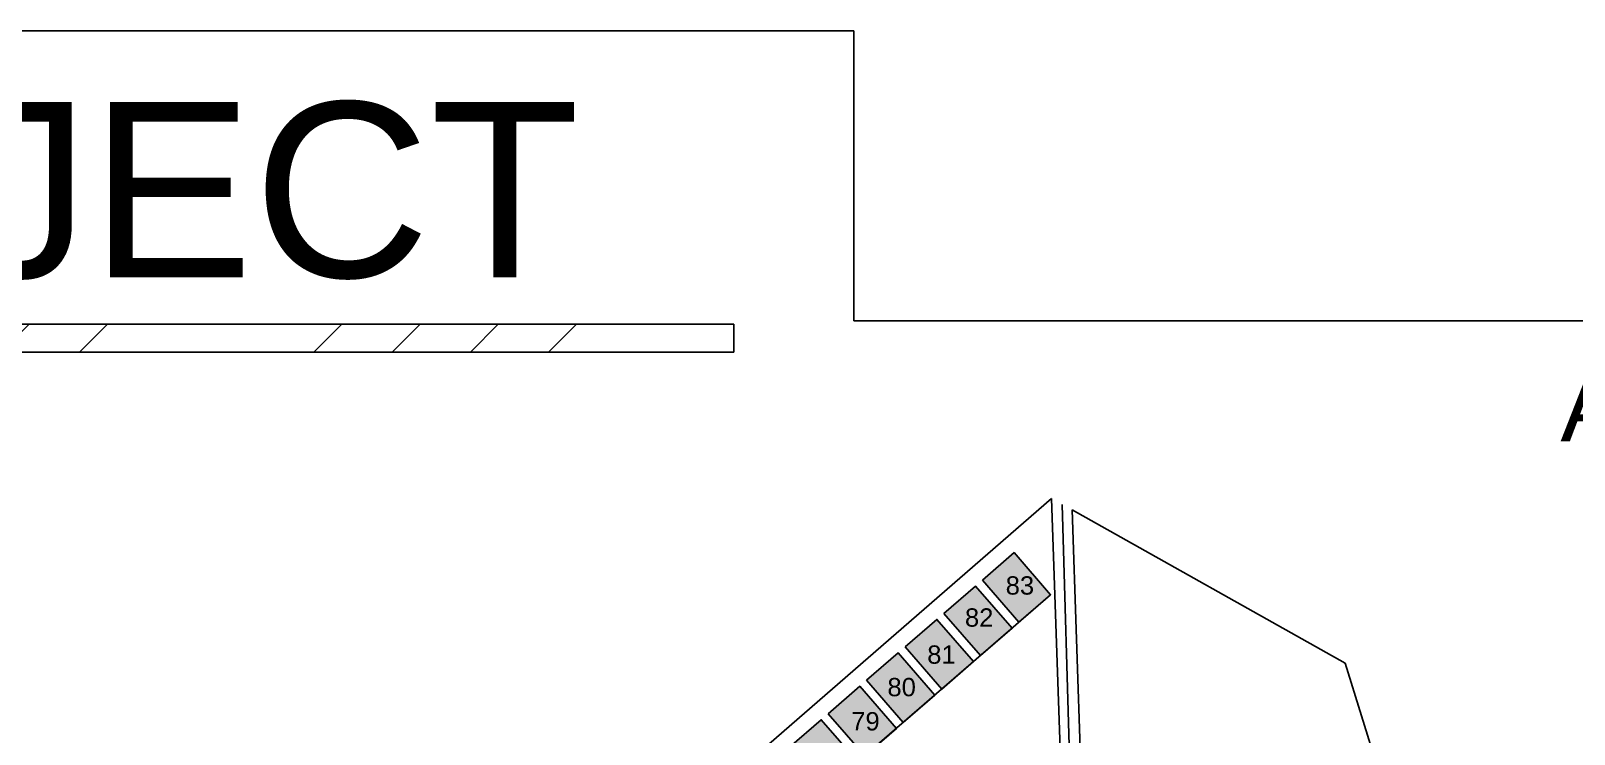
# Model space of a CAD drawing. Header units: metres. Extents: x 368 to 3789, y -155 to 1148.
# Drawn here: x 2040.3 to 2377.1, y 994.9 to 1148.4 of the extents above; entities that cross this region are included whole.
import ezdxf

# ---------------------------------------------------------------- set-up
doc = ezdxf.new("R2010")
doc.units = ezdxf.units.M
doc.styles.get("Standard").update_dxf_attribs({"font": 'arial.ttf'})

msp = doc.modelspace()

# ---------------------------------------------------------------- hatches: boundary and pattern name
h = msp.add_hatch()
h.set_pattern_fill('ANSI34', color=5, scale=3.8)
h.paths.add_polyline_path([(2193.69, 1084.43), (1410.91, 1084.43), (1410.91, 1078.32), (2193.69, 1078.32)])
h = msp.add_hatch(color=105)
h.dxf.hatch_style = 1
h.paths.add_polyline_path([(2237.55, 1003.48), (2229.6, 1012.65), (2222.69, 1006.66), (2230.64, 997.5)])
h.paths.add_polyline_path([(2245.98, 1010.76), (2238.02, 1019.95), (2231.11, 1013.96), (2239.07, 1004.79)])
h.paths.add_polyline_path([(2254.41, 1018.05), (2246.43, 1027.25), (2239.53, 1021.26), (2247.49, 1012.07)])
h.paths.add_polyline_path([(2255.92, 1019.36), (2262.84, 1025.33), (2254.85, 1034.54), (2247.94, 1028.56)])
h.paths.add_polyline_path([(2229.13, 996.19), (2221.18, 1005.35), (2214.28, 999.36), (2222.21, 990.21)])
h.paths.add_polyline_path([(2220.7, 988.91), (2212.77, 998.05), (2205.86, 992.07), (2213.78, 982.93)])
h.paths.add_polyline_path([(2204.78, 975.3), (2211.69, 981.28), (2203.7, 990.49), (2196.79, 984.51)])
h.paths.add_polyline_path([(2196.36, 968), (2203.27, 973.99), (2195.28, 983.2), (2188.38, 977.21)])
h.paths.add_polyline_path([(2194.85, 966.69), (2186.87, 975.9), (2179.96, 969.91), (2187.95, 960.7)])
h.paths.add_polyline_path([(2179.53, 953.4), (2186.44, 959.39), (2178.45, 968.6), (2171.54, 962.61)])
h.paths.add_polyline_path([(2226.2, 1002.09), (2234.45, 1002.09), (2234.45, 1008.22), (2226.2, 1008.22)], flags=25)
h.paths.add_polyline_path([(2234.89, 1009.19), (2243.15, 1009.19), (2243.15, 1015.32), (2234.89, 1015.32)], flags=25)
h.paths.add_polyline_path([(2243.12, 1017.28), (2251.37, 1017.28), (2251.37, 1023.4), (2243.12, 1023.4)], flags=24)
h.paths.add_polyline_path([(2252, 1024.28), (2260.26, 1024.28), (2260.26, 1030.41), (2252, 1030.41)], flags=24)
h.paths.add_polyline_path([(2218.3, 994.63), (2226.55, 994.63), (2226.55, 1000.75), (2218.3, 1000.75)], flags=25)
h.paths.add_polyline_path([(2208.87, 987.78), (2217.13, 987.78), (2217.13, 993.91), (2208.87, 993.91)], flags=25)
h.paths.add_polyline_path([(2200.45, 980.16), (2208.64, 980.16), (2208.64, 986.08), (2200.45, 986.08)], flags=25)
h.paths.add_polyline_path([(2191.73, 972.57), (2199.99, 972.57), (2199.99, 978.7), (2191.73, 978.7)], flags=25)
h.paths.add_polyline_path([(2183.86, 965.03), (2192.08, 965.03), (2192.08, 971.05), (2183.86, 971.05)], flags=25)
h.paths.add_polyline_path([(2174.54, 957.07), (2182.75, 957.07), (2182.75, 963.07), (2174.54, 963.07)], flags=25)

# ---------------------------------------------------------------- linework, layer by layer
at = {"color": 10}
for p, q in [((1410.91, 1084.43), (2193.69, 1084.43)), ((2193.69, 1078.32), (2193.69, 1084.43)), ((1410.91, 1078.32), (2193.69, 1078.32))]:
    msp.add_line(p, q, dxfattribs=at)
for p, q in [((2263.05, 1046.38, 845.66), (2133.85, 934.16, 845.66)), ((2267.69, 909.56, 26.37), (2263.05, 1046.38, 845.66)), ((2272.13, 908.32, 18.05), (2267.54, 1043.86, 829.68)), ((2267.54, 1043.86, 845.66), (2327.14, 1010.4, 845.66)), ((2262.84, 1025.33), (2142.1, 920.96)), ((2348.97, 939.84, 845.66), (2327.14, 1010.4, 845.66))]:
    msp.add_line(p, q)
at = {"color": 150}
msp.add_line((2269.25, 907.47), (2265.38, 1045.07), dxfattribs=at)
for points in [[(1370.61, 1085.16), (1370.61, 1148.45), (2219.89, 1148.45), (2219.89, 1085.16)], [(2219.89, 1085.16), (2803.98, 1085.16), (2803.98, 398.67), (639.14, 398.67), (639.14, 1085.16), (1370.61, 1085.16)]]:
    msp.add_lwpolyline(points)
for points in [[(2247.94, 1028.56), (2254.85, 1034.54), (2262.84, 1025.33), (2255.93, 1019.35)], [(2239.53, 1021.26), (2246.43, 1027.25), (2254.42, 1018.04), (2247.51, 1012.05)], [(2231.11, 1013.96), (2238.02, 1019.95), (2246, 1010.74), (2239.1, 1004.75)], [(2222.69, 1006.66), (2229.6, 1012.65), (2237.59, 1003.44), (2230.68, 997.45)], [(2214.28, 999.36), (2221.18, 1005.35), (2229.17, 996.14), (2222.26, 990.15)], [(2205.86, 992.07), (2212.77, 998.05), (2220.75, 988.84), (2213.85, 982.86)]]:
    msp.add_lwpolyline(points, close=True)

# ---------------------------------------------------------------- texts
at = {"color": 3}
msp.add_text('TOWN PLANNING PROJECT ', height=38.2621, dxfattribs=at).set_placement((1444.44, 1094.62))
for s, height, p in [('Area - 169870.28 m', 14.9447, (2374.09, 1058.8)), ('83', 4, (2253.03, 1025.37)), ('82', 4, (2244.14, 1018.37)), ('81', 4, (2235.91, 1010.28)), ('80', 4, (2227.22, 1003.18)), ('79', 4, (2219.32, 995.72))]:
    msp.add_text(s, height=height).set_placement(p)

doc.saveas('drawing.dxf')
